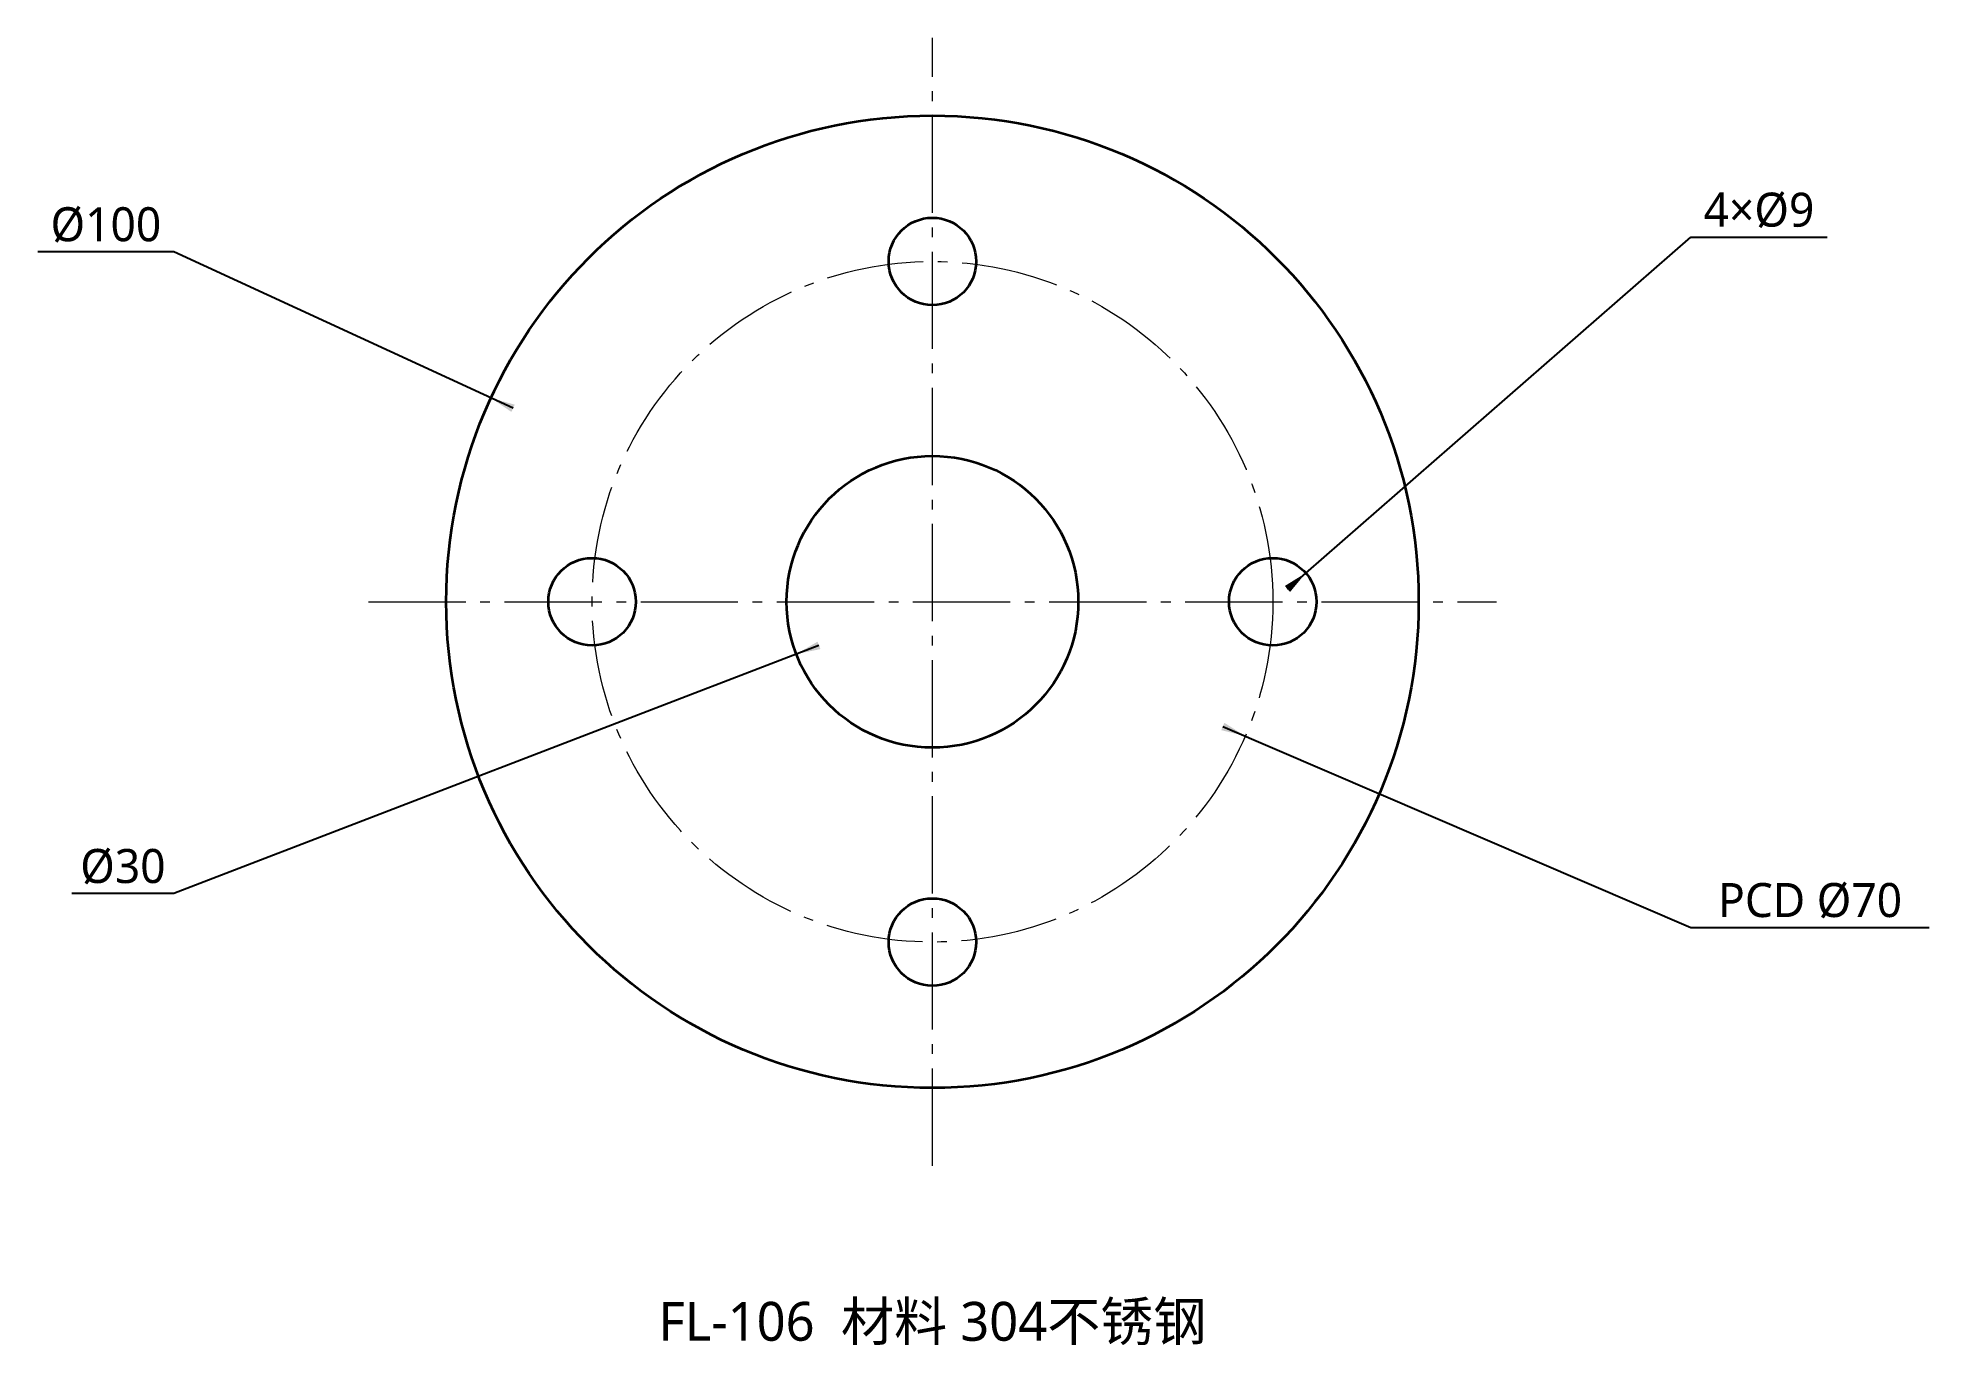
# Model space of a CAD drawing. Header units: millimetres. Extents: x -92 to 102, y -76 to 58.
import ezdxf

# ---------------------------------------------------------------- set-up
doc = ezdxf.new("R2010")
doc.units = ezdxf.units.MM
doc.linetypes.add('CENTER', pattern=[14, 10, -1.5, 1, -1.5])
for name, color, linetype, lineweight in [('BOLT_HOLES', 7, 'CONTINUOUS', 35), ('BORE', 7, 'CONTINUOUS', 35), ('CENTERLINES', 7, 'CENTER', 18), ('DIMENSIONS', 7, 'CONTINUOUS', 18), ('OUTLINE', 7, 'CONTINUOUS', 35), ('PCD', 7, 'CENTER', 18), ('TITLE', 7, 'CONTINUOUS', 25)]:
    doc.layers.add(name, color=color, linetype=linetype, lineweight=lineweight)
doc.styles.add('FLANGE_TEXT', font='msyh.ttc')
doc.dimstyles.new('FLANGE_MM', dxfattribs={"dimtxt": 3.5, "dimasz": 2.5, "dimexe": 1.25, "dimexo": 0.625, "dimgap": 1, "dimtad": 1, "dimtih": 1, "dimtoh": 1, "dimdec": 0, "dimtxsty": 'FLANGE_TEXT', "dimcen": 2.5, "dimazin": 3, "dimtfac": 1, "dimtmove": 0, "dimatfit": 3})

# ---------------------------------------------------------------- blocks, each defined once
blk = doc.blocks.new('_CLOSEDFILLED')
at = {"color": 0, "linetype": 'BYBLOCK'}
blk.add_solid([(-1, 0.164), (0, 0), (-1, -0.164)], dxfattribs=at)
blk = doc.blocks.new('*D1')
at = {"color": 0}
for p, q in [((-78, 36), (-92, 36)), ((-43.13, 19.91), (-78, 36))]:
    blk.add_line(p, q, dxfattribs=at)
at = {"layer": 'Defpoints'}
for p in [(-45.4, 20.95), (0, 0)]:
    blk.add_point(p, dxfattribs=at)
at = {"layer": 'DIMENSIONS', "color": 0, "xscale": 2.5, "yscale": 2.5, "rotation": 155.22485943116808}
blk.add_blockref('_CLOSEDFILLED', (-45.4, 20.95), dxfattribs=at)
at = {"layer": 'DIMENSIONS', "color": 0, "insert": (-85, 38.75), "char_height": 3.5, "attachment_point": 5, "style": 'FLANGE_TEXT'}
blk.add_mtext('%%c100', dxfattribs=at)
blk = doc.blocks.new('*D2')
at = {"color": 0}
for p, q in [((-11.67, -4.49), (-78, -30)), ((-78, -30), (-88.5, -30))]:
    blk.add_line(p, q, dxfattribs=at)
at = {"layer": 'Defpoints'}
for p in [(0, 0), (-14, -5.38)]:
    blk.add_point(p, dxfattribs=at)
at = {"layer": 'DIMENSIONS', "color": 0, "xscale": 2.5, "yscale": 2.5, "rotation": -158.96248897457818}
blk.add_blockref('_CLOSEDFILLED', (-14, -5.38), dxfattribs=at)
at = {"layer": 'DIMENSIONS', "color": 0, "insert": (-83.25, -27.25), "char_height": 3.5, "attachment_point": 5, "style": 'FLANGE_TEXT'}
blk.add_mtext('%%c30', dxfattribs=at)
blk = doc.blocks.new('*D3')
at = {"color": 0}
for p, q in [((29.86, -12.83), (78, -33.5)), ((78, -33.5), (102.5, -33.5))]:
    blk.add_line(p, q, dxfattribs=at)
at = {"layer": 'Defpoints'}
for p in [(0, 0), (32.16, -13.81)]:
    blk.add_point(p, dxfattribs=at)
at = {"layer": 'DIMENSIONS', "color": 0, "xscale": 2.5, "yscale": 2.5, "rotation": -23.242902785952484}
blk.add_blockref('_CLOSEDFILLED', (32.16, -13.81), dxfattribs=at)
at = {"layer": 'DIMENSIONS', "color": 0, "insert": (90.25, -30.75), "char_height": 3.5, "attachment_point": 5, "style": 'FLANGE_TEXT'}
blk.add_mtext('PCD %%c70', dxfattribs=at)
blk = doc.blocks.new('*D4')
at = {"color": 0}
for p, q in [((36.51, 1.31), (78, 37.5)), ((78, 37.5), (92, 37.5))]:
    blk.add_line(p, q, dxfattribs=at)
at = {"layer": 'Defpoints'}
for p in [(38.39, 2.96), (35, 0)]:
    blk.add_point(p, dxfattribs=at)
at = {"layer": 'DIMENSIONS', "color": 0, "xscale": 2.5, "yscale": 2.5, "rotation": 41.091455705540554}
blk.add_blockref('_CLOSEDFILLED', (38.39, 2.96), dxfattribs=at)
at = {"layer": 'DIMENSIONS', "color": 0, "insert": (85, 40.25), "char_height": 3.5, "attachment_point": 5, "style": 'FLANGE_TEXT'}
blk.add_mtext('4×%%c9', dxfattribs=at)

msp = doc.modelspace()

# ---------------------------------------------------------------- linework, layer by layer
at = {"layer": 'BOLT_HOLES'}
for centre in [(0, 35), (-35, 0), (35, 0), (0, -35)]:
    msp.add_circle(centre, 4.5, dxfattribs=at)
at = {"layer": 'BORE'}
msp.add_circle((0, 0), 15, dxfattribs=at)
at = {"layer": 'CENTERLINES'}
for p, q in [((0, -58), (0, 58)), ((-58, 0), (58, 0))]:
    msp.add_line(p, q, dxfattribs=at)
at = {"layer": 'OUTLINE'}
msp.add_circle((0, 0), 50, dxfattribs=at)
at = {"layer": 'PCD'}
msp.add_circle((0, 0), 35, dxfattribs=at)

# ---------------------------------------------------------------- texts
at = {"layer": 'TITLE', "insert": (0, -72), "char_height": 4, "attachment_point": 2, "style": 'FLANGE_TEXT'}
msp.add_mtext('FL-106  材料 304不锈钢', dxfattribs=at)

# ---------------------------------------------------------------- dimensions: what is measured, and where the dimension line sits
at = {"layer": 'DIMENSIONS'}
for p1, p2, text, picture, middle in [((45.4, -20.95), (-45.4, 20.95), 'Ø100', '*D1', (-78, 36)), ((31.61, -2.96), (38.39, 2.96), '4×Ø9', '*D4', (78, 37.5)), ((-32.16, 13.81), (32.16, -13.81), 'PCD Ø70', '*D3', (78, -33.5)), ((14, 5.38), (-14, -5.38), 'Ø30', '*D2', (-78, -30))]:
    dim = msp.add_diameter_dim_2p(p1=p1, p2=p2, text=text, dimstyle='FLANGE_MM', dxfattribs=at)
    dim.commit()
    dim.dimension.update_dxf_attribs({"geometry": picture, "text_midpoint": middle, "dimtype": 163})

doc.saveas('drawing.dxf')
